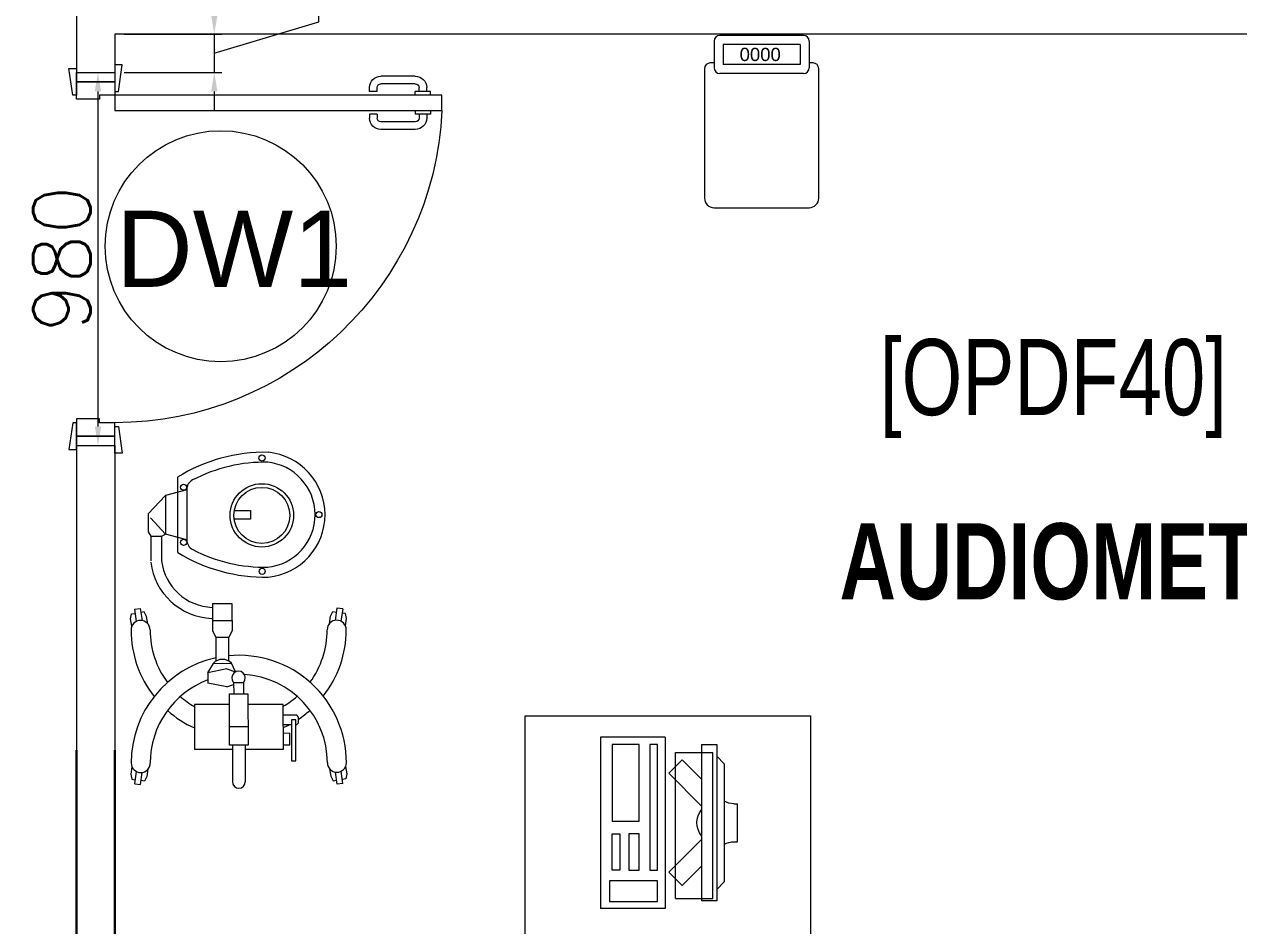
# Model space of a CAD drawing. Header units: millimetres. Extents: x -2143172 to 5255, y -610845 to 279739.
# Drawn here: x -1062794 to -1059606, y -593439 to -591072 of the extents above; entities that cross this region are included whole.
import ezdxf

# ---------------------------------------------------------------- set-up
doc = ezdxf.new("R2010")
doc.units = ezdxf.units.MM
doc.header["$LTSCALE"] = 30
doc.linetypes.add('HIDDEN', pattern=[9.525, 6.35, -3.175])
doc.layers.get('0').update_dxf_attribs({"lineweight": 5})
doc.layers.get('Defpoints').update_dxf_attribs({"lineweight": 5})
for name, color, linetype, lineweight in [('72_EGR_BASE_TEXT', 7, 'Continuous', 5), ('dims.', 152, 'Continuous', 5), ('DTAG', 20, 'Continuous', 9), ('LOADING', 163, 'Continuous', 5), ('Walls', 32, 'Continuous', 5)]:
    doc.layers.add(name, color=color, linetype=linetype, lineweight=lineweight)
doc.layers.add('Wooden Joinery', color=7, linetype='Continuous', lineweight=5, true_color=0x521300)
doc.layers.add('X-WHITE glass', color=255, linetype='Continuous')
doc.styles.add('SIMPLEX', font='SIMPLEX.shx', dxfattribs={"height": 150})
doc.styles.get("Standard").update_dxf_attribs({"font": ''})
doc.styles.add('TTLB-A0-JeddahDP$0$swis721', font='swiss.ttf')
doc.styles.add('X3G_ENTITY_9EC9', font='swisscl.ttf', dxfattribs={"height": 0.2})
doc.styles.add('X3G_ENTITY_9F38', font='swisscl.ttf', dxfattribs={"height": 0.2})
doc.styles.get('Standard').set_extended_font_data('@Arial Unicode MS')
doc.dimstyles.new('Buk', dxfattribs={"dimtxt": 150, "dimasz": 50, "dimexe": 20, "dimexo": 25, "dimgap": 20, "dimtad": 1, "dimdec": 0, "dimrnd": 5, "dimdsep": 46, "dimtxsty": 'SIMPLEX', "dimcen": 0, "dimdle": 20, "dimclrd": 256, "dimclre": 256, "dimclrt": 256, "dimadec": 0, "dimazin": 0, "dimtfac": 0.0075, "dimtdec": 0, "dimtmove": 1, "dimatfit": 2, "dimldrblk": 'ARCHTICK', "dimfxl": 1, "dimtolj": 1, "dimtzin": 0, "dimlwd": -1, "dimlwe": -1, "dimarcsym": 0})

# ---------------------------------------------------------------- blocks, each defined once
blk = doc.blocks.new('*D352')
at = {"layer": 'Defpoints', "color": 0, "transparency": 16777216}
for p in [(-1062557, -591098.1, 0.1), (-1062557, -591198.1, 0.1), (-1062295.6, -591198.1)]:
    blk.add_point(p, dxfattribs=at)
at = {"layer": 'dims.', "transparency": 16777216}
for p, q in [((-1062020.6, -591065.6), (-1062020.6, -590668.5)), ((-1062295.6, -591048.1), (-1062295.6, -590998.1)), ((-1062295.6, -591148.1), (-1062020.6, -591065.6)), ((-1062295.6, -591098.1), (-1062295.6, -591198.1)), ((-1062295.6, -591098.1), (-1062295.6, -591198.1)), ((-1062295.6, -591248.1), (-1062295.6, -591298.1))]:
    blk.add_line(p, q, dxfattribs=at)
at = {"layer": 'dims.', "linetype": 'Continuous', "transparency": 16777216}
for p, q in [((-1062532, -591098.1), (-1062275.6, -591098.1)), ((-1062532, -591198.1), (-1062275.6, -591198.1))]:
    blk.add_line(p, q, dxfattribs=at)
at = {"layer": 'dims.', "transparency": 16777216}
for points in [[(-1062303.9, -591048.1), (-1062287.2, -591048.1), (-1062295.6, -591098.1)], [(-1062303.9, -591248.1), (-1062287.2, -591248.1), (-1062295.6, -591198.1)]]:
    blk.add_solid(points, dxfattribs=at)
at = {"layer": 'dims.', "transparency": 16777216, "insert": (-1062115.6, -590867.1), "char_height": 150, "attachment_point": 5, "rotation": 90, "style": 'SIMPLEX'}
blk.add_mtext('\\A1;100', dxfattribs=at)
blk = doc.blocks.new('_ArchTick')
at = {"color": 0, "linetype": 'ByBlock', "const_width": 0.15}
blk.add_lwpolyline([(-0.5, -0.5), (0.5, 0.5)], dxfattribs=at)
blk = doc.blocks.new('*D353')
at = {"layer": 'Defpoints', "color": 0, "transparency": 16777216}
for p in [(-1062607, -591198.1, 0.1), (-1062607, -592178.1, 0.1), (-1062600.9, -592178.1)]:
    blk.add_point(p, dxfattribs=at)
at = {"layer": 'dims.', "linetype": 'Continuous', "transparency": 16777216}
for p, q in [((-1062582, -591198.1), (-1062580.9, -591198.1)), ((-1062582, -592178.1), (-1062580.9, -592178.1))]:
    blk.add_line(p, q, dxfattribs=at)
at = {"layer": 'dims.', "transparency": 16777216}
blk.add_line((-1062600.9, -591248.1), (-1062600.9, -592128.1), dxfattribs=at)
for points in [[(-1062609.3, -591248.1), (-1062592.6, -591248.1), (-1062600.9, -591198.1)], [(-1062609.3, -592128.1), (-1062592.6, -592128.1), (-1062600.9, -592178.1)]]:
    blk.add_solid(points, dxfattribs=at)
at = {"layer": 'dims.', "transparency": 16777216, "insert": (-1062695.9, -591688.1), "char_height": 150, "attachment_point": 5, "rotation": 90, "style": 'SIMPLEX'}
blk.add_mtext('\\A1;980', dxfattribs=at)
blk = doc.blocks.new('A$C72370EFE')
at = {"layer": 'Wooden Joinery'}
for p, q in [((-0.01, -0.03), (-0.01, -0.07)), ((0, -0.03), (-0.01, -0.03)), ((0.04, -0.03), (0.05, -0.03)), ((0.05, -0.03), (0.05, -0.07)), ((-0.01, -0.04), (-0.02, -0.04)), ((-0.01, -0.06), (-0.02, -0.06)), ((0.05, -0.04), (0.06, -0.04)), ((0.05, -0.06), (0.06, -0.06)), ((-0.05, -0.07), (-0.05, -0.16)), ((-0.03, -0.07), (-0.03, -0.16)), ((0, -0.07), (-0.01, -0.07)), ((0.04, -0.07), (0.05, -0.07)), ((0.07, -0.07), (0.07, -0.16)), ((0.09, -0.07), (0.09, -0.16)), ((-0.01, -0.17), (-0.02, -0.17)), ((-0.01, -0.19), (-0.02, -0.19)), ((-0.01, -0.17), (-0.01, -0.19)), ((0.05, -0.17), (0.06, -0.17)), ((0.05, -0.17), (0.05, -0.19)), ((0.05, -0.19), (0.06, -0.19))]:
    blk.add_line(p, q, dxfattribs=at)
for centre, radius, start, end in [((-0.02, -0.07), 0.03, 90, 180), ((-0.02, -0.07), 0.01, 90, 180), ((0.06, -0.07), 0.03, 0, 90), ((0.06, -0.07), 0.01, 0, 90), ((-0.02, -0.16), 0.03, 180, 270), ((-0.02, -0.16), 0.01, 180, 270), ((0.06, -0.16), 0.01, 270, 0), ((0.06, -0.16), 0.03, 270, 0)]:
    blk.add_arc(centre, radius, start, end, dxfattribs=at)
blk = doc.blocks.new('A$C5DAD61B4')
at = {"layer": 'Wooden Joinery'}
for points in [[(80, 959.1), (80, 969.1), (10, 979.1), (10, 959.1)], [(940, 959.1), (940, 969.1), (1010, 979.1), (1010, 959.1)], [(70, 859.1), (70, 849.1), (0, 839.1), (0, 859.1)], [(120, 859.1), (120, 0), (80, 0), (80, 859.1)], [(950, 859.1), (950, 849.1), (1020, 839.1), (1020, 859.1)]]:
    blk.add_lwpolyline(points, close=True, dxfattribs=at)
for points in [[(45, 859.1), (45, 959.1), (20, 959.1), (20, 859.1), (45, 859.1)], [(45, 859.1), (80, 859.1), (80, 899.1), (90, 899.1), (90, 959.1), (45, 959.1), (45, 859.1)], [(975, 859.1), (940, 859.1), (940, 899.1), (930, 899.1), (930, 959.1), (975, 959.1), (975, 859.1)], [(975, 859.1), (975, 959.1), (1000, 959.1), (1000, 859.1), (975, 859.1)]]:
    blk.add_lwpolyline(points, dxfattribs=at)
blk.add_arc((80, 859.1), 860, 272.666, 0, dxfattribs=at)
at = {"layer": 'Wooden Joinery', "xscale": 999.9999999998854, "yscale": 999.9999999998854, "zscale": 999.9999999998854, "rotation": 180}
blk.add_blockref('A$C72370EFE', (120, 0), dxfattribs=at)
blk = doc.blocks.new('A$C164D1FF0')
at = {"layer": 'DTAG'}
blk.add_circle((0, 0), 303.3, dxfattribs=at)
at = {"layer": 'DTAG', "insert": (-275.2, 93.3), "char_height": 200, "width": 6547.939, "attachment_point": 1, "style": 'TTLB-A0-JeddahDP$0$swis721'}
blk.add_mtext('DW1', dxfattribs=at)
blk = doc.blocks.new('ITCWLS1-P')
for p, q in [((-0.17, 0.45), (-0.17, 0)), ((-0.17, 0.45), (0, 0.45)), ((0, 0.45), (0, 0)), ((-0.2651, 0.43, 0), (-0.3051, 0.43, 0)), ((-0.3051, 0.43, 0), (-0.3051, 0.02, 0)), ((-0.2651, 0.43, 0), (-0.2651, 0.02, 0)), ((-0.1496, 0.4305), (-0.1291, 0.4305)), ((-0.1291, 0.4305), (-0.1291, 0.4089)), ((-0.3251, 0.38, 0), (-0.3051, 0.4, 0)), ((-0.3251, 0.38, 0), (-0.3251, 0.07, 0)), ((-0.3251, 0.07, 0), (-0.3051, 0.05, 0)), ((-0.3051, 0.02, 0), (-0.2651, 0.02, 0)), ((-0.17, 0), (0, 0))]:
    blk.add_line(p, q)
at = {"color": 8, "linetype": 'HIDDEN'}
for p, q in [((-0.197, 0.4094), (-0.295, 0.4094)), ((-0.295, 0.0264), (-0.295, 0.4094)), ((-0.197, 0.0264), (-0.197, 0.4094)), ((-0.197, 0.0264), (-0.295, 0.0264))]:
    blk.add_line(p, q, dxfattribs=at)
at = {"color": 1, "extrusion": (2.48281e-10, 3.18408e-10, -1)}
for p, q in [((-0.2651, 0.3395), (-0.2144, 0.3902)), ((-0.1791, 0.3548), (-0.2144, 0.3902)), ((-0.2651, 0.2688), (-0.1791, 0.3548))]:
    blk.add_line(p, q, dxfattribs=at)
at = {"color": 1}
for p, q in [((-0.3503, 0.275), (-0.3596, 0.275)), ((-0.3596, 0.175), (-0.3596, 0.275)), ((-0.3503, 0.175), (-0.3596, 0.175))]:
    blk.add_line(p, q, dxfattribs=at)
at = {"color": 1, "extrusion": (2.48281e-10, -3.18408e-10, -1)}
for p, q in [((-0.2651, 0.1812), (-0.1791, 0.0952)), ((-0.2651, 0.1105), (-0.2144, 0.0598)), ((-0.1791, 0.0952), (-0.2144, 0.0598))]:
    blk.add_line(p, q, dxfattribs=at)
blk.add_lwpolyline([(-0.1291, 0.4089), (-0.1291, 0.1), (-0.1496, 0.1), (-0.1496, 0.4305)])
for points in [[(-0.1019, 0.4305), (-0.0304, 0.4305), (-0.0304, 0.2294), (-0.1019, 0.2294)], [(-0.1019, 0.1954), (-0.0747, 0.1954), (-0.0747, 0.1), (-0.1019, 0.1)], [(-0.0304, 0.1954), (-0.0508, 0.1954), (-0.0508, 0.1), (-0.0304, 0.1)], [(-0.1496, 0.0727), (-0.0236, 0.0727), (-0.0236, 0.0182), (-0.1496, 0.0182)]]:
    blk.add_lwpolyline(points, close=True)
at = {"color": 250, "linetype": 'Continuous'}
for points in [[(-0.1496, 0.1), (-0.1496, 0.1), (-0.1496, 0.1), (-0.1496, 0.1), (-0.1496, 0.1), (-0.1496, 0.1), (-0.1496, 0.1), (-0.1496, 0.1), (-0.1496, 0.1)], [(-0.1496, 0.1), (-0.1496, 0.1), (-0.1496, 0.1), (-0.1496, 0.1), (-0.1496, 0.1), (-0.1496, 0.1), (-0.1496, 0.1), (-0.1496, 0.1), (-0.1496, 0.1), (-0.1496, 0.1), (-0.1496, 0.1), (-0.1496, 0.1), (-0.1496, 0.1), (-0.1496, 0.1), (-0.1496, 0.1), (-0.1496, 0.1), (-0.1496, 0.1), (-0.1496, 0.1)], [(-0.1496, 0.1), (-0.1496, 0.1), (-0.1496, 0.1), (-0.1496, 0.1), (-0.1496, 0.1), (-0.1496, 0.1), (-0.1496, 0.1), (-0.1496, 0.1), (-0.1496, 0.1), (-0.1496, 0.1)], [(-0.1496, 0.1), (-0.1496, 0.1), (-0.1496, 0.1), (-0.1496, 0.1), (-0.1496, 0.1), (-0.1496, 0.1), (-0.1496, 0.1)], [(-0.1496, 0.1), (-0.1496, 0.1), (-0.1496, 0.1), (-0.1496, 0.1), (-0.1496, 0.1), (-0.1496, 0.1), (-0.1496, 0.1), (-0.1496, 0.1), (-0.1496, 0.1), (-0.1496, 0.1)], [(-0.1496, 0.1), (-0.1496, 0.1), (-0.1496, 0.1), (-0.1496, 0.1), (-0.1496, 0.1), (-0.1496, 0.1), (-0.1496, 0.1), (-0.1496, 0.1), (-0.1496, 0.1), (-0.1496, 0.1), (-0.1496, 0.1), (-0.1496, 0.1), (-0.1496, 0.1), (-0.1496, 0.1), (-0.1496, 0.1)], [(-0.1496, 0.1), (-0.1496, 0.1), (-0.1496, 0.1), (-0.1496, 0.1), (-0.1496, 0.1), (-0.1496, 0.1), (-0.1496, 0.1), (-0.1496, 0.1), (-0.1496, 0.1), (-0.1496, 0.1)], [(-0.1496, 0.1), (-0.1496, 0.1), (-0.1496, 0.1), (-0.1496, 0.1), (-0.1496, 0.1), (-0.1496, 0.1), (-0.1496, 0.1), (-0.1496, 0.1), (-0.1496, 0.1), (-0.1496, 0.1)], [(-0.1496, 0.1), (-0.1496, 0.1), (-0.1496, 0.1), (-0.1496, 0.1), (-0.1496, 0.1), (-0.1496, 0.1), (-0.1496, 0.1), (-0.1496, 0.1), (-0.1496, 0.1), (-0.1496, 0.1), (-0.1496, 0.1), (-0.1496, 0.1), (-0.1496, 0.1), (-0.1496, 0.1), (-0.1496, 0.1), (-0.1496, 0.1), (-0.1496, 0.1), (-0.1496, 0.1), (-0.1496, 0.1), (-0.1496, 0.1), (-0.1496, 0.1), (-0.1496, 0.1), (-0.1496, 0.1), (-0.1496, 0.1), (-0.1496, 0.1), (-0.1496, 0.1), (-0.1496, 0.1), (-0.1496, 0.1), (-0.1496, 0.1), (-0.1496, 0.1), (-0.1496, 0.1), (-0.1496, 0.1), (-0.1496, 0.1), (-0.1496, 0.1), (-0.1496, 0.1), (-0.1496, 0.1), (-0.1496, 0.1), (-0.1496, 0.1), (-0.1496, 0.1), (-0.1496, 0.1), (-0.1496, 0.1), (-0.1496, 0.1), (-0.1496, 0.1), (-0.1496, 0.1), (-0.1496, 0.1), (-0.1496, 0.1), (-0.1496, 0.1), (-0.1496, 0.1), (-0.1496, 0.1), (-0.1496, 0.1), (-0.1496, 0.1), (-0.1496, 0.1), (-0.1496, 0.1), (-0.1496, 0.1)], [(-0.1496, 0.1), (-0.1496, 0.1), (-0.1496, 0.1), (-0.1496, 0.1), (-0.1496, 0.1), (-0.1496, 0.1), (-0.1496, 0.1), (-0.1496, 0.1), (-0.1496, 0.1), (-0.1496, 0.1), (-0.1496, 0.1), (-0.1496, 0.1), (-0.1496, 0.1), (-0.1496, 0.1), (-0.1496, 0.1), (-0.1496, 0.1), (-0.1496, 0.1), (-0.1496, 0.1), (-0.1496, 0.1), (-0.1496, 0.1), (-0.1496, 0.1), (-0.1496, 0.1), (-0.1496, 0.1), (-0.1496, 0.1), (-0.1496, 0.1), (-0.1496, 0.1), (-0.1496, 0.1), (-0.1496, 0.1), (-0.1496, 0.1), (-0.1496, 0.1), (-0.1496, 0.1), (-0.1496, 0.1), (-0.1496, 0.1), (-0.1496, 0.1), (-0.1496, 0.1), (-0.1496, 0.1), (-0.1496, 0.1), (-0.1496, 0.1), (-0.1496, 0.1), (-0.1496, 0.1), (-0.1496, 0.1), (-0.1496, 0.1), (-0.1496, 0.1), (-0.1496, 0.1), (-0.1496, 0.1), (-0.1496, 0.1), (-0.1496, 0.1), (-0.1496, 0.1), (-0.1496, 0.1), (-0.1496, 0.1), (-0.1496, 0.1), (-0.1496, 0.1), (-0.1496, 0.1), (-0.1496, 0.1), (-0.1496, 0.1), (-0.1496, 0.1), (-0.1496, 0.1), (-0.1496, 0.1), (-0.1496, 0.1), (-0.1496, 0.1), (-0.1496, 0.1), (-0.1496, 0.1), (-0.1496, 0.1), (-0.1496, 0.1), (-0.1496, 0.1), (-0.1496, 0.1), (-0.1496, 0.1), (-0.1496, 0.1), (-0.1496, 0.1), (-0.1496, 0.1), (-0.1496, 0.1), (-0.1496, 0.1), (-0.1496, 0.1), (-0.1496, 0.1), (-0.1496, 0.1), (-0.1496, 0.1), (-0.1496, 0.1), (-0.1496, 0.1), (-0.1496, 0.1), (-0.1496, 0.1), (-0.1496, 0.1), (-0.1496, 0.1), (-0.1496, 0.1), (-0.1496, 0.1), (-0.1496, 0.1), (-0.1496, 0.1), (-0.1496, 0.1), (-0.1496, 0.1), (-0.1496, 0.1)], [(-0.1496, 0.1), (-0.1496, 0.1), (-0.1496, 0.1), (-0.1496, 0.1), (-0.1496, 0.1), (-0.1496, 0.1), (-0.1496, 0.1), (-0.1496, 0.1), (-0.1496, 0.1), (-0.1496, 0.1), (-0.1496, 0.1), (-0.1496, 0.1)], [(-0.1496, 0.1), (-0.1496, 0.1), (-0.1496, 0.1), (-0.1496, 0.1), (-0.1496, 0.1), (-0.1496, 0.1), (-0.1496, 0.1)], [(-0.1496, 0.1), (-0.1496, 0.1), (-0.1496, 0.1), (-0.1496, 0.1), (-0.1496, 0.1), (-0.1496, 0.1), (-0.1496, 0.1), (-0.1496, 0.1), (-0.1496, 0.1), (-0.1496, 0.1), (-0.1496, 0.1), (-0.1496, 0.1), (-0.1496, 0.1), (-0.1496, 0.1), (-0.1496, 0.1), (-0.1496, 0.1), (-0.1496, 0.1)], [(-0.1496, 0.1), (-0.1496, 0.1), (-0.1496, 0.1), (-0.1496, 0.1), (-0.1496, 0.1), (-0.1496, 0.1), (-0.1496, 0.1), (-0.1496, 0.1), (-0.1496, 0.1), (-0.1496, 0.1), (-0.1496, 0.1), (-0.1496, 0.1), (-0.1496, 0.1), (-0.1496, 0.1), (-0.1496, 0.1), (-0.1496, 0.1), (-0.1496, 0.1), (-0.1496, 0.1), (-0.1496, 0.1), (-0.1496, 0.1), (-0.1496, 0.1), (-0.1496, 0.1), (-0.1496, 0.1), (-0.1496, 0.1), (-0.1496, 0.1), (-0.1496, 0.1), (-0.1496, 0.1), (-0.1496, 0.1), (-0.1496, 0.1), (-0.1496, 0.1), (-0.1496, 0.1), (-0.1496, 0.1), (-0.1496, 0.1), (-0.1496, 0.1), (-0.1496, 0.1), (-0.1496, 0.1), (-0.1496, 0.1), (-0.1496, 0.1), (-0.1496, 0.1), (-0.1496, 0.1), (-0.1496, 0.1), (-0.1496, 0.1), (-0.1496, 0.1), (-0.1496, 0.1), (-0.1496, 0.1), (-0.1496, 0.1), (-0.1496, 0.1), (-0.1496, 0.1), (-0.1496, 0.1), (-0.1496, 0.1), (-0.1496, 0.1), (-0.1496, 0.1), (-0.1496, 0.1), (-0.1496, 0.1), (-0.1496, 0.1), (-0.1496, 0.1), (-0.1496, 0.1), (-0.1496, 0.1), (-0.1496, 0.1), (-0.1496, 0.1), (-0.1496, 0.1), (-0.1496, 0.1), (-0.1496, 0.1), (-0.1496, 0.1), (-0.1496, 0.1), (-0.1496, 0.1), (-0.1496, 0.1), (-0.1496, 0.1), (-0.1496, 0.1), (-0.1496, 0.1), (-0.1496, 0.1), (-0.1496, 0.1), (-0.1496, 0.1), (-0.1496, 0.1), (-0.1496, 0.1), (-0.1496, 0.1), (-0.1496, 0.1), (-0.1496, 0.1), (-0.1496, 0.1), (-0.1496, 0.1), (-0.1496, 0.1), (-0.1496, 0.1), (-0.1496, 0.1), (-0.1496, 0.1), (-0.1496, 0.1), (-0.1496, 0.1), (-0.1496, 0.1), (-0.1496, 0.1), (-0.1496, 0.1), (-0.1496, 0.1), (-0.1496, 0.1), (-0.1496, 0.1), (-0.1496, 0.1), (-0.1496, 0.1), (-0.1496, 0.1), (-0.1496, 0.1), (-0.1496, 0.1), (-0.1496, 0.1), (-0.1496, 0.1), (-0.1496, 0.1), (-0.1496, 0.1), (-0.1496, 0.1), (-0.1496, 0.1), (-0.1496, 0.1), (-0.1496, 0.1), (-0.1496, 0.1), (-0.1496, 0.1), (-0.1496, 0.1), (-0.1496, 0.1), (-0.1496, 0.1), (-0.1496, 0.1)], [(-0.1496, 0.1), (-0.1496, 0.1), (-0.1496, 0.1), (-0.1496, 0.1), (-0.1496, 0.1), (-0.1496, 0.1), (-0.1496, 0.1), (-0.1496, 0.1)]]:
    blk.add_lwpolyline(points, dxfattribs=at)
for points in [[(-0.1496, 0.1), (-0.1496, 0.1), (-0.1496, 0.1), (-0.1496, 0.1), (-0.1496, 0.1), (-0.1496, 0.1), (-0.1496, 0.1), (-0.1496, 0.1), (-0.1496, 0.1), (-0.1496, 0.1), (-0.1496, 0.1), (-0.1496, 0.1), (-0.1496, 0.1), (-0.1496, 0.1), (-0.1496, 0.1), (-0.1496, 0.1), (-0.1496, 0.1), (-0.1496, 0.1), (-0.1496, 0.1), (-0.1496, 0.1), (-0.1496, 0.1), (-0.1496, 0.1), (-0.1496, 0.1), (-0.1496, 0.1), (-0.1496, 0.1), (-0.1496, 0.1), (-0.1496, 0.1), (-0.1496, 0.1), (-0.1496, 0.1), (-0.1496, 0.1), (-0.1496, 0.1), (-0.1496, 0.1), (-0.1496, 0.1), (-0.1496, 0.1), (-0.1496, 0.1), (-0.1496, 0.1), (-0.1496, 0.1), (-0.1496, 0.1), (-0.1496, 0.1), (-0.1496, 0.1), (-0.1496, 0.1), (-0.1496, 0.1), (-0.1496, 0.1), (-0.1496, 0.1), (-0.1496, 0.1), (-0.1496, 0.1), (-0.1496, 0.1), (-0.1496, 0.1), (-0.1496, 0.1), (-0.1496, 0.1), (-0.1496, 0.1), (-0.1496, 0.1), (-0.1496, 0.1), (-0.1496, 0.1), (-0.1496, 0.1), (-0.1496, 0.1), (-0.1496, 0.1), (-0.1496, 0.1), (-0.1496, 0.1), (-0.1496, 0.1), (-0.1496, 0.1), (-0.1496, 0.1), (-0.1496, 0.1), (-0.1496, 0.1), (-0.1496, 0.1), (-0.1496, 0.1), (-0.1496, 0.1), (-0.1496, 0.1), (-0.1496, 0.1), (-0.1496, 0.1), (-0.1496, 0.1), (-0.1496, 0.1), (-0.1496, 0.1), (-0.1496, 0.1), (-0.1496, 0.1), (-0.1496, 0.1), (-0.1496, 0.1), (-0.1496, 0.1), (-0.1496, 0.1), (-0.1496, 0.1), (-0.1496, 0.1), (-0.1496, 0.1), (-0.1496, 0.1), (-0.1496, 0.1), (-0.1496, 0.1), (-0.1496, 0.1), (-0.1496, 0.1), (-0.1496, 0.1), (-0.1496, 0.1), (-0.1496, 0.1), (-0.1496, 0.1), (-0.1496, 0.1), (-0.1496, 0.1), (-0.1496, 0.1), (-0.1496, 0.1), (-0.1496, 0.1), (-0.1496, 0.1), (-0.1496, 0.1), (-0.1496, 0.1), (-0.1496, 0.1), (-0.1496, 0.1), (-0.1496, 0.1), (-0.1496, 0.1), (-0.1496, 0.1), (-0.1496, 0.1), (-0.1496, 0.1), (-0.1496, 0.1), (-0.1496, 0.1), (-0.1496, 0.1), (-0.1496, 0.1), (-0.1496, 0.1), (-0.1496, 0.1), (-0.1496, 0.1), (-0.1496, 0.1), (-0.1496, 0.1), (-0.1496, 0.1), (-0.1496, 0.1), (-0.1496, 0.1), (-0.1496, 0.1), (-0.1496, 0.1), (-0.1496, 0.1), (-0.1496, 0.1), (-0.1496, 0.1), (-0.1496, 0.1), (-0.1496, 0.1), (-0.1496, 0.1), (-0.1496, 0.1), (-0.1496, 0.1), (-0.1496, 0.1), (-0.1496, 0.1), (-0.1496, 0.1), (-0.1496, 0.1), (-0.1496, 0.1), (-0.1496, 0.1), (-0.1496, 0.1), (-0.1496, 0.1), (-0.1496, 0.1), (-0.1496, 0.1), (-0.1496, 0.1), (-0.1496, 0.1), (-0.1496, 0.1), (-0.1496, 0.1), (-0.1496, 0.1), (-0.1496, 0.1), (-0.1496, 0.1), (-0.1496, 0.1), (-0.1496, 0.1), (-0.1496, 0.1), (-0.1496, 0.1), (-0.1496, 0.1), (-0.1496, 0.1), (-0.1496, 0.1), (-0.1496, 0.1), (-0.1496, 0.1), (-0.1496, 0.1), (-0.1496, 0.1), (-0.1496, 0.1), (-0.1496, 0.1), (-0.1496, 0.1), (-0.1496, 0.1), (-0.1496, 0.1), (-0.1496, 0.1), (-0.1496, 0.1), (-0.1496, 0.1), (-0.1496, 0.1), (-0.1496, 0.1), (-0.1496, 0.1), (-0.1496, 0.1), (-0.1496, 0.1), (-0.1496, 0.1), (-0.1496, 0.1), (-0.1496, 0.1), (-0.1496, 0.1), (-0.1496, 0.1), (-0.1496, 0.1), (-0.1496, 0.1), (-0.1496, 0.1), (-0.1496, 0.1), (-0.1496, 0.1), (-0.1496, 0.1), (-0.1496, 0.1), (-0.1496, 0.1), (-0.1496, 0.1), (-0.1496, 0.1), (-0.1496, 0.1), (-0.1496, 0.1), (-0.1496, 0.1), (-0.1496, 0.1), (-0.1496, 0.1), (-0.1496, 0.1), (-0.1496, 0.1), (-0.1496, 0.1), (-0.1496, 0.1), (-0.1496, 0.1), (-0.1496, 0.1), (-0.1496, 0.1), (-0.1496, 0.1), (-0.1496, 0.1), (-0.1496, 0.1), (-0.1496, 0.1), (-0.1496, 0.1), (-0.1496, 0.1), (-0.1496, 0.1), (-0.1496, 0.1), (-0.1496, 0.1), (-0.1496, 0.1), (-0.1496, 0.1), (-0.1496, 0.1), (-0.1496, 0.1), (-0.1496, 0.1), (-0.1496, 0.1), (-0.1496, 0.1), (-0.1496, 0.1), (-0.1496, 0.1), (-0.1496, 0.1), (-0.1496, 0.1), (-0.1496, 0.1), (-0.1496, 0.1), (-0.1496, 0.1), (-0.1496, 0.1), (-0.1496, 0.1), (-0.1496, 0.1), (-0.1496, 0.1), (-0.1496, 0.1), (-0.1496, 0.1), (-0.1496, 0.1), (-0.1496, 0.1), (-0.1496, 0.1), (-0.1496, 0.1), (-0.1496, 0.1), (-0.1496, 0.1), (-0.1496, 0.1), (-0.1496, 0.1), (-0.1496, 0.1), (-0.1496, 0.1), (-0.1496, 0.1), (-0.1496, 0.1), (-0.1496, 0.1), (-0.1496, 0.1), (-0.1496, 0.1), (-0.1496, 0.1), (-0.1496, 0.1), (-0.1496, 0.1), (-0.1496, 0.1), (-0.1496, 0.1), (-0.1496, 0.1), (-0.1496, 0.1), (-0.1496, 0.1), (-0.1496, 0.1), (-0.1496, 0.1), (-0.1496, 0.1), (-0.1496, 0.1), (-0.1496, 0.1), (-0.1496, 0.1), (-0.1496, 0.1), (-0.1496, 0.1), (-0.1496, 0.1), (-0.1496, 0.1), (-0.1496, 0.1), (-0.1496, 0.1), (-0.1496, 0.1), (-0.1496, 0.1), (-0.1496, 0.1), (-0.1496, 0.1), (-0.1496, 0.1), (-0.1496, 0.1), (-0.1496, 0.1), (-0.1496, 0.1), (-0.1496, 0.1), (-0.1496, 0.1), (-0.1496, 0.1), (-0.1496, 0.1), (-0.1496, 0.1), (-0.1496, 0.1), (-0.1496, 0.1), (-0.1496, 0.1), (-0.1496, 0.1)], [(-0.1496, 0.1), (-0.1496, 0.1), (-0.1496, 0.1), (-0.1496, 0.1), (-0.1496, 0.1), (-0.1496, 0.1), (-0.1496, 0.1), (-0.1496, 0.1), (-0.1496, 0.1), (-0.1496, 0.1), (-0.1496, 0.1), (-0.1496, 0.1), (-0.1496, 0.1), (-0.1496, 0.1), (-0.1496, 0.1), (-0.1496, 0.1), (-0.1496, 0.1), (-0.1496, 0.1), (-0.1496, 0.1), (-0.1496, 0.1), (-0.1496, 0.1), (-0.1496, 0.1), (-0.1496, 0.1), (-0.1496, 0.1), (-0.1496, 0.1), (-0.1496, 0.1), (-0.1496, 0.1), (-0.1496, 0.1), (-0.1496, 0.1), (-0.1496, 0.1), (-0.1496, 0.1), (-0.1496, 0.1), (-0.1496, 0.1), (-0.1496, 0.1), (-0.1496, 0.1), (-0.1496, 0.1), (-0.1496, 0.1), (-0.1496, 0.1), (-0.1496, 0.1), (-0.1496, 0.1), (-0.1496, 0.1), (-0.1496, 0.1), (-0.1496, 0.1), (-0.1496, 0.1), (-0.1496, 0.1), (-0.1496, 0.1), (-0.1496, 0.1), (-0.1496, 0.1), (-0.1496, 0.1), (-0.1496, 0.1), (-0.1496, 0.1), (-0.1496, 0.1), (-0.1496, 0.1), (-0.1496, 0.1), (-0.1496, 0.1), (-0.1496, 0.1), (-0.1496, 0.1), (-0.1496, 0.1), (-0.1496, 0.1), (-0.1496, 0.1), (-0.1496, 0.1), (-0.1496, 0.1), (-0.1496, 0.1), (-0.1496, 0.1), (-0.1496, 0.1), (-0.1496, 0.1), (-0.1496, 0.1), (-0.1496, 0.1), (-0.1496, 0.1), (-0.1496, 0.1), (-0.1496, 0.1), (-0.1496, 0.1), (-0.1496, 0.1), (-0.1496, 0.1), (-0.1496, 0.1), (-0.1496, 0.1), (-0.1496, 0.1), (-0.1496, 0.1), (-0.1496, 0.1), (-0.1496, 0.1), (-0.1496, 0.1), (-0.1496, 0.1), (-0.1496, 0.1), (-0.1496, 0.1), (-0.1496, 0.1), (-0.1496, 0.1), (-0.1496, 0.1), (-0.1496, 0.1), (-0.1496, 0.1), (-0.1496, 0.1), (-0.1496, 0.1), (-0.1496, 0.1), (-0.1496, 0.1), (-0.1496, 0.1), (-0.1496, 0.1), (-0.1496, 0.1), (-0.1496, 0.1), (-0.1496, 0.1), (-0.1496, 0.1), (-0.1496, 0.1), (-0.1496, 0.1), (-0.1496, 0.1), (-0.1496, 0.1), (-0.1496, 0.1), (-0.1496, 0.1), (-0.1496, 0.1), (-0.1496, 0.1), (-0.1496, 0.1), (-0.1496, 0.1), (-0.1496, 0.1), (-0.1496, 0.1), (-0.1496, 0.1), (-0.1496, 0.1), (-0.1496, 0.1), (-0.1496, 0.1), (-0.1496, 0.1), (-0.1496, 0.1), (-0.1496, 0.1), (-0.1496, 0.1), (-0.1496, 0.1), (-0.1496, 0.1), (-0.1496, 0.1), (-0.1496, 0.1), (-0.1496, 0.1), (-0.1496, 0.1), (-0.1496, 0.1), (-0.1496, 0.1), (-0.1496, 0.1), (-0.1496, 0.1), (-0.1496, 0.1), (-0.1496, 0.1), (-0.1496, 0.1), (-0.1496, 0.1), (-0.1496, 0.1), (-0.1496, 0.1), (-0.1496, 0.1), (-0.1496, 0.1), (-0.1496, 0.1), (-0.1496, 0.1), (-0.1496, 0.1), (-0.1496, 0.1), (-0.1496, 0.1), (-0.1496, 0.1), (-0.1496, 0.1), (-0.1496, 0.1), (-0.1496, 0.1), (-0.1496, 0.1), (-0.1496, 0.1), (-0.1496, 0.1), (-0.1496, 0.1), (-0.1496, 0.1), (-0.1496, 0.1), (-0.1496, 0.1), (-0.1496, 0.1), (-0.1496, 0.1), (-0.1496, 0.1), (-0.1496, 0.1), (-0.1496, 0.1), (-0.1496, 0.1), (-0.1496, 0.1), (-0.1496, 0.1), (-0.1496, 0.1), (-0.1496, 0.1), (-0.1496, 0.1), (-0.1496, 0.1), (-0.1496, 0.1), (-0.1496, 0.1), (-0.1496, 0.1), (-0.1496, 0.1), (-0.1496, 0.1), (-0.1496, 0.1), (-0.1496, 0.1), (-0.1496, 0.1), (-0.1496, 0.1), (-0.1496, 0.1), (-0.1496, 0.1), (-0.1496, 0.1), (-0.1496, 0.1), (-0.1496, 0.1), (-0.1496, 0.1), (-0.1496, 0.1), (-0.1496, 0.1), (-0.1496, 0.1), (-0.1496, 0.1), (-0.1496, 0.1), (-0.1496, 0.1), (-0.1496, 0.1), (-0.1496, 0.1), (-0.1496, 0.1), (-0.1496, 0.1), (-0.1496, 0.1), (-0.1496, 0.1), (-0.1496, 0.1), (-0.1496, 0.1), (-0.1496, 0.1), (-0.1496, 0.1), (-0.1496, 0.1), (-0.1496, 0.1), (-0.1496, 0.1), (-0.1496, 0.1), (-0.1496, 0.1), (-0.1496, 0.1), (-0.1496, 0.1), (-0.1496, 0.1), (-0.1496, 0.1), (-0.1496, 0.1), (-0.1496, 0.1), (-0.1496, 0.1), (-0.1496, 0.1), (-0.1496, 0.1), (-0.1496, 0.1), (-0.1496, 0.1), (-0.1496, 0.1), (-0.1496, 0.1)], [(-0.1496, 0.1), (-0.1496, 0.1), (-0.1496, 0.1), (-0.1496, 0.1), (-0.1496, 0.1), (-0.1496, 0.1), (-0.1496, 0.1), (-0.1496, 0.1), (-0.1496, 0.1), (-0.1496, 0.1), (-0.1496, 0.1), (-0.1496, 0.1), (-0.1496, 0.1), (-0.1496, 0.1), (-0.1496, 0.1), (-0.1496, 0.1), (-0.1496, 0.1), (-0.1496, 0.1), (-0.1496, 0.1), (-0.1496, 0.1), (-0.1496, 0.1), (-0.1496, 0.1), (-0.1496, 0.1), (-0.1496, 0.1), (-0.1496, 0.1), (-0.1496, 0.1), (-0.1496, 0.1), (-0.1496, 0.1), (-0.1496, 0.1), (-0.1496, 0.1), (-0.1496, 0.1), (-0.1496, 0.1), (-0.1496, 0.1), (-0.1496, 0.1), (-0.1496, 0.1), (-0.1496, 0.1), (-0.1496, 0.1), (-0.1496, 0.1), (-0.1496, 0.1), (-0.1496, 0.1), (-0.1496, 0.1), (-0.1496, 0.1), (-0.1496, 0.1), (-0.1496, 0.1), (-0.1496, 0.1), (-0.1496, 0.1), (-0.1496, 0.1), (-0.1496, 0.1), (-0.1496, 0.1), (-0.1496, 0.1), (-0.1496, 0.1), (-0.1496, 0.1), (-0.1496, 0.1), (-0.1496, 0.1), (-0.1496, 0.1), (-0.1496, 0.1), (-0.1496, 0.1), (-0.1496, 0.1), (-0.1496, 0.1), (-0.1496, 0.1), (-0.1496, 0.1), (-0.1496, 0.1), (-0.1496, 0.1), (-0.1496, 0.1), (-0.1496, 0.1), (-0.1496, 0.1), (-0.1496, 0.1), (-0.1496, 0.1), (-0.1496, 0.1), (-0.1496, 0.1), (-0.1496, 0.1), (-0.1496, 0.1), (-0.1496, 0.1), (-0.1496, 0.1), (-0.1496, 0.1), (-0.1496, 0.1), (-0.1496, 0.1), (-0.1496, 0.1), (-0.1496, 0.1), (-0.1496, 0.1), (-0.1496, 0.1), (-0.1496, 0.1), (-0.1496, 0.1), (-0.1496, 0.1), (-0.1496, 0.1), (-0.1496, 0.1), (-0.1496, 0.1), (-0.1496, 0.1), (-0.1496, 0.1), (-0.1496, 0.1), (-0.1496, 0.1), (-0.1496, 0.1), (-0.1496, 0.1), (-0.1496, 0.1), (-0.1496, 0.1), (-0.1496, 0.1), (-0.1496, 0.1), (-0.1496, 0.1), (-0.1496, 0.1), (-0.1496, 0.1), (-0.1496, 0.1), (-0.1496, 0.1), (-0.1496, 0.1), (-0.1496, 0.1), (-0.1496, 0.1), (-0.1496, 0.1), (-0.1496, 0.1), (-0.1496, 0.1), (-0.1496, 0.1), (-0.1496, 0.1), (-0.1496, 0.1), (-0.1496, 0.1), (-0.1496, 0.1), (-0.1496, 0.1), (-0.1496, 0.1), (-0.1496, 0.1), (-0.1496, 0.1), (-0.1496, 0.1), (-0.1496, 0.1), (-0.1496, 0.1), (-0.1496, 0.1), (-0.1496, 0.1), (-0.1496, 0.1), (-0.1496, 0.1), (-0.1496, 0.1), (-0.1496, 0.1), (-0.1496, 0.1), (-0.1496, 0.1), (-0.1496, 0.1), (-0.1496, 0.1), (-0.1496, 0.1), (-0.1496, 0.1), (-0.1496, 0.1), (-0.1496, 0.1), (-0.1496, 0.1), (-0.1496, 0.1), (-0.1496, 0.1), (-0.1496, 0.1), (-0.1496, 0.1), (-0.1496, 0.1), (-0.1496, 0.1), (-0.1496, 0.1), (-0.1496, 0.1), (-0.1496, 0.1), (-0.1496, 0.1), (-0.1496, 0.1), (-0.1496, 0.1), (-0.1496, 0.1), (-0.1496, 0.1), (-0.1496, 0.1), (-0.1496, 0.1), (-0.1496, 0.1), (-0.1496, 0.1), (-0.1496, 0.1), (-0.1496, 0.1), (-0.1496, 0.1), (-0.1496, 0.1), (-0.1496, 0.1), (-0.1496, 0.1), (-0.1496, 0.1), (-0.1496, 0.1), (-0.1496, 0.1), (-0.1496, 0.1), (-0.1496, 0.1), (-0.1496, 0.1), (-0.1496, 0.1), (-0.1496, 0.1), (-0.1496, 0.1), (-0.1496, 0.1), (-0.1496, 0.1), (-0.1496, 0.1), (-0.1496, 0.1), (-0.1496, 0.1), (-0.1496, 0.1), (-0.1496, 0.1), (-0.1496, 0.1), (-0.1496, 0.1), (-0.1496, 0.1), (-0.1496, 0.1), (-0.1496, 0.1), (-0.1496, 0.1), (-0.1496, 0.1), (-0.1496, 0.1), (-0.1496, 0.1), (-0.1496, 0.1), (-0.1496, 0.1), (-0.1496, 0.1), (-0.1496, 0.1), (-0.1496, 0.1), (-0.1496, 0.1), (-0.1496, 0.1), (-0.1496, 0.1), (-0.1496, 0.1), (-0.1496, 0.1), (-0.1496, 0.1), (-0.1496, 0.1), (-0.1496, 0.1), (-0.1496, 0.1), (-0.1496, 0.1), (-0.1496, 0.1), (-0.1496, 0.1), (-0.1496, 0.1), (-0.1496, 0.1), (-0.1496, 0.1), (-0.1496, 0.1), (-0.1496, 0.1), (-0.1496, 0.1), (-0.1496, 0.1), (-0.1496, 0.1), (-0.1496, 0.1), (-0.1496, 0.1), (-0.1496, 0.1), (-0.1496, 0.1), (-0.1496, 0.1), (-0.1496, 0.1), (-0.1496, 0.1), (-0.1496, 0.1), (-0.1496, 0.1), (-0.1496, 0.1)]]:
    blk.add_lwpolyline(points, close=True, dxfattribs=at)
at = {"color": 1}
for centre, radius, start, end in [((-0.3503, 0.325), 0.05, 270, 300.3093), ((-0.3089, 0.225), 0.0556, 321.9431, 38.0569), ((-0.3503, 0.125), 0.05, 59.6907, 90)]:
    blk.add_arc(centre, radius, start, end, dxfattribs=at)
blk = doc.blocks.new('mobile light')
at = {"layer": 'LOADING'}
for p, q in [((1885.1, -497.29), (1883.78, -497.56)), ((1887.04, -497.59), (1885.1, -497.29)), ((1923.94, -497.59), (1925.88, -497.29)), ((1925.88, -497.29), (1927.2, -497.56)), ((1882.58, -498.29), (1882.35, -499.8)), ((1882.35, -499.8), (1885.55, -500.28)), ((1882.58, -498.29), (1885.78, -498.78)), ((1883.28, -500.85), (1883.42, -499.96)), ((1883.78, -497.56), (1883.65, -498.45)), ((1928.41, -498.29), (1925.2, -498.78)), ((1928.63, -499.8), (1925.43, -500.28)), ((1927.2, -497.56), (1927.33, -498.45)), ((1927.7, -500.85), (1927.56, -499.96)), ((1928.41, -498.29), (1928.63, -499.8)), ((1884.47, -501.5), (1883.28, -500.85)), ((1886.4, -501.79), (1884.47, -501.5)), ((1924.58, -501.79), (1926.52, -501.5)), ((1926.52, -501.5), (1927.7, -500.85)), ((1947.59, -502.62), (1941.09, -502.62)), ((1948.76, -501.94), (1947.59, -502.62)), ((1947.59, -502.62), (1947.59, -505.45)), ((1948.15, -506.5), (1952.41, -502.55)), ((1953.47, -501.94), (1948.76, -501.94)), ((1958.23, -506.5), (1953.47, -501.94)), ((1947.59, -505.45), (1941.09, -505.45)), ((1946.6, -512.08), (1948.15, -506.5)), ((1947.59, -505.45), (1948.15, -506.5)), ((1958.23, -506.5), (1948.15, -506.5)), ((1959.78, -512.08), (1958.23, -506.5)), ((1963.08, -509.67), (1943.3, -509.67)), ((1959.78, -512.08), (1946.6, -512.08)), ((1908.01, -522.53), (1909, -517.55)), ((1911.69, -517.55), (1909, -517.55)), ((1912.69, -522.53), (1911.69, -517.55)), ((1911.69, -517.55), (1914.17, -518.99)), ((1914.17, -518.99), (1914.17, -523.77)), ((1921.08, -519.69), (1914.74, -519.69)), ((1922.73, -518.8), (1921.08, -519.69)), ((1921.08, -519.69), (1921.08, -523.01)), ((1921.08, -519.69), (1921.08, -523.01)), ((1925.38, -518.8), (1922.73, -518.8)), ((1908.01, -522.53), (1908.62, -524.28)), ((1912.69, -522.53), (1911.9, -524.78)), ((1892.68, -523.97), (1883.05, -523.97)), ((1892.68, -528.06), (1892.68, -523.24)), ((1892.68, -523.24), (1906.16, -523.24)), ((1897.5, -528.06), (1897.5, -523.24)), ((1906.16, -523.24), (1906.16, -528.06)), ((1909.15, -524.25), (1906.16, -524.32)), ((1909.15, -524.25), (1909.15, -526.94)), ((1911.9, -524.78), (1914.17, -523.77)), ((1921.08, -523.01), (1914.77, -523.01)), ((1922.73, -523.93), (1921.08, -523.04)), ((1925.38, -523.93), (1922.73, -523.93)), ((1892.68, -527.34), (1883.05, -527.34)), ((1906.16, -528.06), (1892.68, -528.06)), ((1909.15, -526.94), (1906.16, -526.87)), ((1882.35, -551.47), (1885.55, -550.99)), ((1882.58, -552.98), (1882.35, -551.47)), ((1884.47, -549.77), (1883.28, -550.42)), ((1883.28, -550.42), (1883.42, -551.31)), ((1886.4, -549.48), (1884.47, -549.77)), ((1924.58, -549.48), (1926.52, -549.77)), ((1928.63, -551.47), (1925.43, -550.99)), ((1926.52, -549.77), (1927.7, -550.42)), ((1927.7, -550.42), (1927.56, -551.31)), ((1928.41, -552.98), (1928.63, -551.47)), ((1882.58, -552.98), (1885.78, -552.5)), ((1883.78, -553.71), (1883.65, -552.82)), ((1885.1, -553.98), (1883.78, -553.71)), ((1887.04, -553.69), (1885.1, -553.98)), ((1923.94, -553.69), (1925.88, -553.98)), ((1928.41, -552.98), (1925.2, -552.5)), ((1925.88, -553.98), (1927.2, -553.71)), ((1927.2, -553.71), (1927.33, -552.82))]:
    blk.add_line(p, q, dxfattribs=at)
for points in [[(1903.33, -523.24), (1903.33, -514.02), (1891.61, -514.02), (1891.61, -523.97)], [(1954.27, -524.55), (1954.27, -528.82), (1952.05, -528.82), (1952.05, -524.5)], [(1891.61, -527.34), (1891.61, -537.34), (1903.33, -537.34), (1903.33, -528.06)], [(1892.74, -537.34), (1892.74, -539.04), (1895.76, -539.04), (1895.76, -537.34)], [(1898.05, -537.34), (1898.05, -539.5)], [(1898.05, -540.63), (1898.05, -540.87), (1898.53, -541.35), (1900.02, -541.35), (1900.5, -540.87), (1900.5, -537.34)]]:
    blk.add_lwpolyline(points, dxfattribs=at)
for points in [[(1929.78, -518.8), (1925.38, -518.8), (1925.38, -523.93), (1929.78, -523.93)], [(1899.3, -539.5), (1888.5, -539.5), (1888.5, -540.63), (1899.3, -540.63)]]:
    blk.add_lwpolyline(points, close=True, dxfattribs=at)
for centre, radius in [((1945.96, -511.25), 0.793), ((1960.42, -511.25), 0.793), ((1953.01, -531.79), 8.32), ((1953.01, -531.79), 7.35), ((1938.31, -531.85), 0.793), ((1968.07, -531.85), 0.793), ((1953.19, -546.77), 0.793)]:
    blk.add_circle(centre, radius, dxfattribs=at)
for centre, radius, start, end in [((1888.02, -499.89), 2.5, 90, 270), ((1888.02, -525.64), 28.25, 12.1463, 90), ((1922.96, -525.64), 28.25, 90, 128.2073), ((1922.96, -499.89), 2.5, 270, 90), ((1888.02, -525.64), 23.25, 20.3387, 90), ((1922.96, -525.64), 23.25, 90, 126.3743), ((1942.82, -519.31), 16.86, 97.1293, 177.6115), ((1922.96, -525.64), 28.25, 138.4974, 155.7305), ((1942.82, -519.31), 13.97, 97.1293, 177.6115), ((1980.13, -532.49), 43.32, 148.2167, 181.2501), ((1926.25, -532.49), 43.32, 358.7499, 31.7833), ((1922.96, -525.64), 23.25, 138.7224, 150.0382), ((1946.6, -514.96), 2.89, 90, 152.4092), ((1959.78, -514.96), 2.89, 27.5908, 90), ((1980.13, -532.49), 40.72, 152.4092, 181.2501), ((1926.25, -532.49), 40.72, 358.7499, 27.5908), ((1911.94, -521.38), 3.27, 313.0112, 46.9888), ((1883.05, -525.65), 1.68, 90, 270), ((1888.02, -525.64), 28.25, 270, 5.3386), ((1910.32, -525.6), 1.78, 229.0673, 130.9327), ((1888.02, -525.64), 23.25, 270, 356.3184), ((1953.19, -531.93), 16.44, 185.2361, 354.7639), ((1953.19, -531.93), 13.84, 185.2361, 354.7639), ((1922.96, -525.64), 28.25, 204.483, 208.105), ((1922.96, -525.64), 23.25, 210.2349, 221.2776), ((1922.96, -525.64), 28.25, 213.7985, 221.5026), ((1922.96, -525.64), 23.25, 233.6257, 270), ((1922.96, -525.64), 28.25, 231.7927, 270), ((1888.02, -551.39), 2.5, 90, 270), ((1922.96, -551.39), 2.5, 270, 90)]:
    blk.add_arc(centre, radius, start, end, dxfattribs=at)
blk = doc.blocks.new('HF13461A-P')
at = {"layer": 'LOADING'}
for p, q in [((0.2579, 0.4503), (0.0379, 0.4503)), ((0.0229, 0.4353), (0.0229, 0.3653)), ((0.2493, 0.4266), (0.0466, 0.4266)), ((0.0466, 0.4266), (0.0466, 0.3739)), ((0.2493, 0.4266), (0.2493, 0.3739)), ((0.2729, 0.4353), (0.2729, 0.3653)), ((-0.0021, 0.3628), (-0.0021, 0.0228)), ((0.0229, 0.3778), (0.0129, 0.3778)), ((0.2493, 0.3739), (0.0466, 0.3739)), ((0.2829, 0.3778), (0.2729, 0.3778)), ((0.2979, 0.0228), (0.2979, 0.3628)), ((0.2579, 0.3503), (0.0379, 0.3503)), ((0.0229, -0.0022), (0.2729, -0.0022))]:
    blk.add_line(p, q, dxfattribs=at)
for centre, radius, start, end in [((0.0379, 0.4353), 0.015, 90, 180), ((0.2579, 0.4353), 0.015, 0, 90), ((0.0129, 0.3628), 0.015, 90, 180), ((0.0379, 0.3653), 0.015, 180, 270), ((0.2579, 0.3653), 0.015, 270, 0), ((0.2829, 0.3628), 0.015, 0, 90), ((0.0229, 0.0228), 0.025, 180, 270), ((0.2729, 0.0228), 0.025, 270, 0)]:
    blk.add_arc(centre, radius, start, end, dxfattribs=at)
blk.add_text('0000', height=0.03477, dxfattribs=at).set_placement((0.0901, 0.3829))

msp = doc.modelspace()

# ---------------------------------------------------------------- linework, layer by layer
at = {"layer": 'LOADING', "elevation": 0.1}
msp.add_lwpolyline([(-1061479.7, -592888.1), (-1060729.7, -592888.1), (-1060729.7, -594388.1), (-1061479.7, -594388.1)], close=True, dxfattribs=at)
at = {"layer": 'Walls'}
for p, q in [((-1062657, -590858.1, 0.2), (-1062657, -591198.1, 0.2)), ((-1062557, -591098.1, 0.2), (-1062557, -591198.1, 0.2)), ((-1058357, -591098.1, 0.2), (-1062557, -591098.1, 0.2)), ((-1062657, -591198.1, 0.2), (-1062557, -591198.1, 0.2)), ((-1062657, -592178.1, 0.2), (-1062657, -594388.1, 0.2)), ((-1062657, -592178.1, 0.2), (-1062557, -592178.1, 0.2)), ((-1062657, -592178.1, 0.2), (-1062657, -592978.1, 0.2)), ((-1062557, -592178.1, 0.2), (-1062557, -594388.1, 0.2)), ((-1062557, -592178.1, 0.2), (-1062557, -592978.1, 0.2))]:
    msp.add_line(p, q, dxfattribs=at)
at = {"layer": 'X-WHITE glass', "color": 253, "lineweight": 30, "ltscale": 6, "true_color": 0x9898cc}
for p, q in [((-1062657, -592978.1, 0.2), (-1062657, -594388.1, 0.2)), ((-1062557, -592978.1, 0.2), (-1062557, -594388.1, 0.1))]:
    msp.add_line(p, q, dxfattribs=at)

# ---------------------------------------------------------------- block references
at = {"layer": 'DTAG'}
msp.add_blockref('A$C164D1FF0', (-1062278.7, -591654.7, -0.1), dxfattribs=at)
at = {"layer": 'LOADING', "lineweight": 0, "xscale": 1000, "yscale": 1000, "zscale": 1000}
msp.add_blockref('HF13461A-P', (-1061006.3, -591551.3, 0.1), dxfattribs=at)
at = {"layer": 'LOADING', "xscale": 10, "yscale": 10, "zscale": 10, "rotation": 90.09013921250734}
msp.add_blockref('mobile light', (-1067457.8, -611899.9, 0), dxfattribs=at)
at = {"layer": 'LOADING', "extrusion": (-8.01373e-06, 1.94101e-16, 1), "xscale": -1000.000000000013, "yscale": 1000.000000000013, "zscale": 1000.000000000013, "rotation": 359.9999999999992}
msp.add_blockref('ITCWLS1-P', (-1061281.5, -593393.6, 8.6), dxfattribs=at)
at = {"layer": 'Wooden Joinery', "xscale": -1, "rotation": 90}
msp.add_blockref('A$C5DAD61B4', (-1061697.9, -591178.1, 0.2), dxfattribs=at)

# ---------------------------------------------------------------- texts
at = {"layer": '72_EGR_BASE_TEXT', "char_height": 200, "attachment_point": 2}
for s, insert, style in [('[OPDF40]', (-1060092.4, -591898.3, 0.2), 'X3G_ENTITY_9F38'), ('{\\fSwis721 LtCn BT|b1|i0|c0|p34;AUDIOMETRY}', (-1059965, -592382.1, 0.2), 'X3G_ENTITY_9EC9')]:
    msp.add_mtext(s, dxfattribs=dict(at, insert=insert, style=style))

# ---------------------------------------------------------------- dimensions: what is measured, and where the dimension line sits
at = {"layer": 'dims.'}
for base, p1, p2, picture, middle in [((-1062295.6, -591198.1, 0.1), (-1062557, -591098.1, 0.2), (-1062557, -591198.1, 0.2), '*D352', (-1062115.6, -591045.6, 0.1)), ((-1062600.9, -592178.1, 0.1), (-1062607, -591198.1, 0.2), (-1062607, -592178.1, 0.2), '*D353', (-1062695.9, -591688.1, 0.1))]:
    dim = msp.add_linear_dim(base=base, p1=p1, p2=p2, angle=90, dimstyle='Buk', dxfattribs=at)
    dim.commit()
    dim.dimension.update_dxf_attribs({"geometry": picture, "text_midpoint": middle})

doc.saveas('drawing.dxf')
